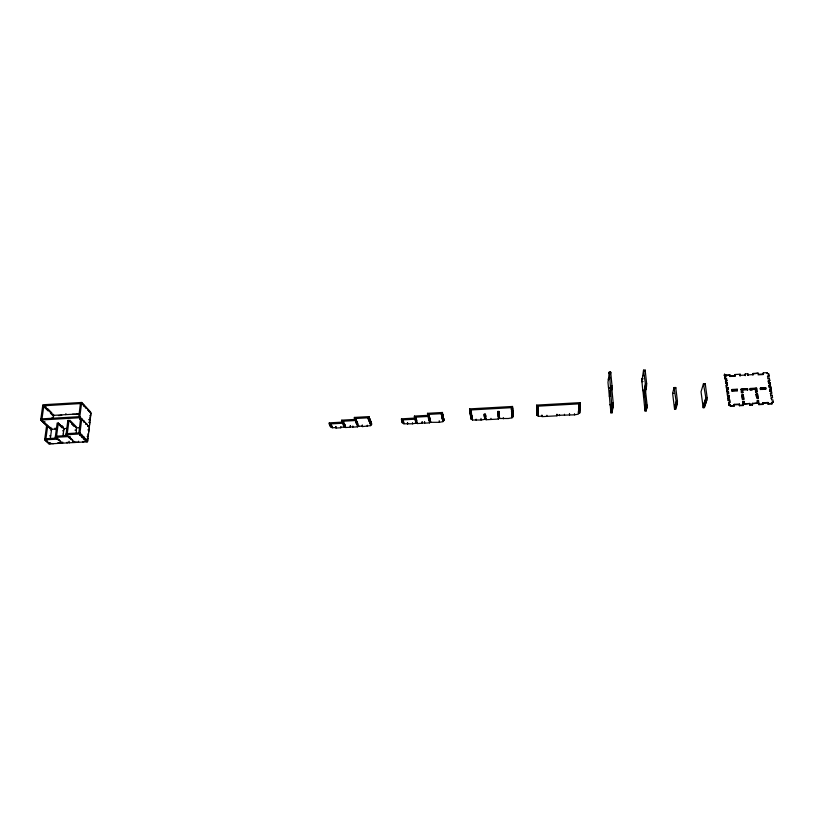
<?xml version="1.0" encoding="UTF-8"?>
<svg xmlns="http://www.w3.org/2000/svg" width="814" height="814" viewBox="0 0 814 814"><rect width="100%" height="100%" fill="white"/><g stroke="black" fill="none" stroke-linecap="round" stroke-linejoin="round"><path stroke-width="1.22" d="M541.921 415.516L542.002 416.646L557.01 415.822L556.929 414.184M370.858 422.659L370.869 421.54L369.658 421.601L369.648 422.731L370.858 422.659L370.502 421.683L369.291 421.754L368.935 420.777L370.146 420.706L369.79 419.719L368.569 419.79L368.213 417.674L368.203 418.803L369.434 418.732L369.078 416.605L354.375 417.429L354.751 419.556L355.972 419.485L356.359 420.472L341.758 421.286L341.778 420.166L356.379 419.342L356.359 420.472M369.291 421.754L369.291 420.624L370.512 420.563L370.869 421.54M369.434 418.732L369.078 416.605M369.79 419.719L369.8 418.589L368.579 418.661M362.271 424.979L362.454 426.577L370.716 425.63L370.36 424.674L371.571 424.603L371.571 423.483L370.004 423.697L369.658 421.601M370.146 420.706L369.8 418.589M370.502 421.683L370.512 420.563M370.716 425.63L370.716 424.511M370.014 422.578L371.225 422.507L371.571 424.603M367.277 426.312L367.277 425.193M362.454 426.577L362.464 425.468M356.318 422.344L356.308 423.473L357.519 423.402L357.895 424.379L356.685 424.44L356.695 423.321L357.906 423.249M357.132 422.435L357.143 421.306L355.932 421.377L355.922 422.497L357.132 422.435L356.746 421.459L355.535 421.52L355.922 422.497M350.244 425.651L350.224 426.77L352.828 427.116L357.641 426.851L357.651 425.732M362.271 426.098L358.648 426.302L358.659 425.183M352.828 427.116L352.838 425.997M354.751 419.556L354.375 417.429M355.972 419.485L355.993 418.355M345.614 427.513L345.034 424.959L345.614 427.513L350.427 427.248L350.437 426.129M344.607 425.112L344.627 423.992L343.416 424.063L343.406 425.183L344.607 425.112L344.2 424.145L342.999 424.216L343.406 425.183M335.836 426.455L336.029 428.042L340.822 427.777L340.842 426.658M343.793 423.178L343.813 422.049L329.304 422.863L329.283 423.982L343.793 423.178L343.386 422.201L342.175 422.273L341.778 420.166M340.822 427.777L340.618 427.299L344.22 427.106L343.823 425.02M336.029 428.042L336.05 426.933M331.359 425.844L331.379 424.725L330.179 424.796L330.158 425.915L331.359 425.844L330.922 424.888L329.721 424.949L329.304 422.863M335.816 427.564L332.224 427.767L331.786 426.811L330.586 426.872L330.179 424.796M331.786 426.811L331.817 425.691L332.224 427.767M578.347 411.986L578.367 414.133L574.572 414.845L557.02 415.323M578.632 410.083L578.601 407.906L578.632 410.083L579.904 410.012L578.5 412.118L579.761 412.047L579.67 410.907L578.408 410.978L578.5 412.118M578.764 408.028L578.662 406.878L579.944 406.807L580.036 407.956L578.764 408.028L578.825 406.99L580.107 406.919L580.179 405.881L580.077 404.731L578.795 404.802L578.866 403.754L578.896 405.952L580.179 405.881M578.896 405.952L578.958 404.914L580.24 404.843L580.219 402.635L536.721 405.097L536.975 415.425L538.227 415.354L538.247 416.361L541.992 416.147L541.921 415.018M579.67 410.907L579.7 413.054L578.439 413.125M579.741 409.89L579.802 408.862L578.54 408.933M580.077 404.731L580.107 406.919M580.219 402.635L580.24 404.843M579.7 413.054L579.761 412.047M578.693 409.055L579.965 408.984L580.036 407.956M609.676 378.652L608.414 378.724L607.977 382.458L608.516 388.024L609.767 387.952M608.414 378.724L608.526 379.843L609.177 372.191L610.693 372.151L612.016 385.795L611.731 390.16M610.693 372.151L610.561 373.25L609.289 373.321L609.411 372.222L611.752 406.176L613.034 406.105L613.196 402.869L611.752 387.952M90.171 420.105L89.988 417.49L90.425 417.958M46.744 424.582L44.648 439.855L49.023 443.915L87.566 441.788L91.066 412.617L81.685 402.452L42.837 404.762L40.7 420.004L46.602 425.671L47.731 425.6L45.93 438.695M608.516 388.024L609.828 387.433M87.098 408.313L87.851 410.348L87.983 409.269M88.868 410.236L89.621 412.26L89.754 411.182L88.624 411.253M86.121 440.303L85.989 441.402L82.57 441.585L83.018 442.043M78.612 441.198L78.47 442.287L74.603 442.033M86.437 441.849L85.083 440.496L86.223 440.425L86.355 439.336L85.46 438.42L85.328 439.519L84.188 439.58L83.282 438.675L84.422 438.604L84.554 437.505L83.649 436.589L83.516 437.688L82.367 437.759L81.451 436.833L82.611 436.772L82.743 435.663L81.827 434.737L81.695 435.846L80.535 435.907L79.619 434.981L79.752 433.872M87.566 441.788L79.853 433.984L81.756 418.569L82.672 419.525L82.529 420.614L79.782 417.745L40.7 420.004M83.262 405.464L84.402 405.403L84.269 406.481L83.506 404.426L82.356 404.487M610.571 396.357L609.381 395.909L610.124 404.884L611.385 404.823M76.516 426.821L76.292 432.682M78.765 416.707L80.403 403.612M81.624 419.658L80.474 419.729L79.548 418.772L81.685 402.452M78.836 432.946L80.474 419.729M79.904 426.628L79.772 427.706L76.374 427.899L68.987 420.39L67.837 420.462L65.995 434.768L67.888 436.619M72.853 423.087L72.711 424.175L71.571 424.236M73.769 424.023L73.636 425.112L72.497 425.173M74.685 424.959L74.552 426.037L73.413 426.109M75.468 426.974L75.6 425.885M610.124 404.884L611.456 404.304M67.084 434.584L66.941 435.694L69.037 436.558L55.26 437.322L57.163 423.077L58.303 423.005L64.428 429.059M67.287 433.597L68.987 420.39M69.923 421.347L70.065 420.248M68.824 437.535L70.91 438.39L68.824 437.535L68.966 436.436M70.859 422.293L71.001 421.194M69.394 442.796L69.068 441.249M69.973 437.474L70.116 436.375M71.785 423.229L71.927 422.14M62.973 436.182L63.96 428.602L67.348 428.408M65.781 414.652L65.924 413.583M62.729 442.073L62.597 443.172L61.182 441.819L60.043 441.88L61.457 443.233M63.584 435.551L63.4 432.926M612.25 410.103L612.159 412.769L610.887 412.84L611.375 407.102L611.487 408.252L612.759 408.18L612.922 404.955L613.034 406.105M611.487 408.252L611.64 405.026L611.752 406.176M62.23 425.671L62.088 426.75L60.958 426.821M63.166 426.597L63.024 427.676L61.895 427.747M612.108 411.121L612.159 412.769M56.37 437.138L56.227 438.247L58.333 439.092L44.648 439.855M56.553 436.162L58.303 423.005M57.519 437.077L57.184 439.163L55.26 437.322M612.759 408.18L612.647 407.031L612.494 410.225L610.978 410.175M51.73 428.225L50.407 437.963L50.885 438.42M53.612 414.295L53.175 417.501L52.055 417.562M50.295 442.765L50.153 443.854L48.708 442.511L47.568 442.572M55.423 429.578L55.098 428.032M45.777 439.672L45.625 440.771L47.731 441.605L46.602 441.676L46.907 439.611M49.654 411.579L49.807 410.5M50.61 412.525L50.763 411.457M51.709 412.413L51.567 413.481L50.448 413.543M50.773 427.309L50.621 428.388L49.491 428.449M49.023 443.915L49.166 442.826M44.953 421.693L44.648 423.799L45.788 423.728L43.671 422.853L43.814 421.764M45.777 423.646L45.625 424.735L46.764 424.664L51.577 429.304L54.955 429.11M47.873 408.587L47.731 409.656L46.602 409.727M48.84 409.544L48.698 410.622L47.568 410.683M42.002 418.844L43.824 405.779L53.938 415.832M42.837 420.818L42.684 421.906L43.824 421.845L41.697 420.96L41.85 419.861L40.853 418.915L79.925 416.646L80.84 417.613L80.708 418.701L79.548 418.772M44.811 406.756L44.953 405.677M45.93 406.644L45.788 407.722L44.648 407.794M643.223 378.815L641.961 378.886L641.676 380.494L641.798 381.613L643.06 381.532M641.961 378.886L642.093 380.006L643.538 370.156L645.156 370.105L646.682 383.781L646.397 387.098L645.105 387.179L644.983 386.029L644.098 392.511L643.976 391.381L644.169 390.323L645.817 405.179L645.533 408.394L646.815 408.323L647.099 405.107L645.451 390.242L645.248 391.31L645.37 392.44L645.655 389.184M641.798 381.613L641.9 381.074L642.785 390.557L644.047 390.486M644.617 371.184L645.156 370.105M642.785 390.557L642.877 390.038L645.024 410.948L646.296 410.877L646.479 408.201M645.105 387.179L645.39 383.862L643.538 370.156M644.373 389.255L645.98 389.255L646.265 385.958L646.397 387.098M645.024 410.948L645.4 407.244L645.533 408.394M646.275 409.228L646.296 410.877M674.572 409.32L672.618 393.396L674.053 387.545L675.752 387.545L677.462 401.333L677.065 404.589L675.762 404.66L675.62 403.51L674.826 406.624L674.572 409.32L675.854 409.249L676.383 405.525L676.515 406.674L674.826 406.624M675.752 387.545L675.488 388.614L675.345 387.474M675.762 404.66L676.159 401.404L674.053 387.545M676.515 406.674L676.648 404.477L675.355 404.548M706.613 400.864L706.46 399.705L705.952 402.981L704.649 403.052L705.148 399.786L705.311 400.946L706.613 400.864L707.132 397.578L705.239 383.709L703.449 383.73L701.037 391.778L703.184 407.733L704.466 407.661L705.128 403.917L705.29 405.067L703.51 405.036L703.184 407.733M704.425 384.737L705.239 383.709M703.51 405.036L704.486 401.892L705.789 401.821L705.952 402.981M705.311 400.946L705.819 397.649L703.449 383.73M705.29 405.067L705.789 401.821M725.243 378.49L726.526 378.408L725.06 379.029L724.582 373.931M725.712 383.526L727.187 382.916L725.712 383.526L725.569 380.738L726.851 380.657L726.526 378.408M725.386 381.278L726.851 380.657M727.187 382.916L727.513 385.175L726.23 385.256L726.373 388.054L727.848 387.444L726.373 388.054M740.14 374.216L740.109 375.885L740.14 374.216L735.001 374.521L734.981 376.18L729.853 376.485L729.873 374.816L723.809 375.173M729.853 376.485L729.873 374.816M727.848 387.444L728.092 389.143L726.617 389.753L726.953 392.022L728.418 391.412L726.953 392.022M728.092 389.143L727.909 389.672L727.655 387.973M728.418 391.412L728.672 393.121L727.197 393.722L727.523 396.001L729.008 395.401L727.523 396.001M735.001 374.521L734.981 376.18M728.672 393.121L728.489 393.65L728.235 391.941M728.184 400.569L729.67 399.969L728.184 400.569L728.042 397.761L729.334 397.69L729.008 395.401M732.04 389.489L732.02 391.158L732.04 389.489L737.199 389.194L737.169 390.862L733.048 391.096M727.858 398.28L729.334 397.69M729.67 399.969L730.005 402.269L728.713 402.34L728.856 405.158L730.341 404.558L728.856 405.158M744.617 403.775L749.826 403.479L744.413 404.293L744.271 401.475L742.968 401.546L743.294 405.514L739.397 405.728L739.417 404.059L734.228 404.344L734.208 406.013L730.321 406.237L730.341 404.558M737.169 390.862L737.199 389.194M745.268 373.921L745.237 375.59L745.268 373.921L747.842 373.768L747.812 375.437L747.842 373.768M734.208 406.013L734.228 404.344M742.164 389.438L742.368 388.899M741.391 392.918L741.076 388.98L747.537 388.604L747.496 390.282L747.537 388.604M742.541 390.038L742.683 392.847L742.541 390.038L747.71 389.743M739.397 405.728L739.417 404.059M743.721 399.705L743.233 394.597L741.93 394.668L742.622 399.247L743.925 399.175L743.233 394.597M752.95 375.142L752.991 373.463L758.139 373.168L758.312 374.287L763.471 373.992L763.288 372.863L767.154 372.639L767.348 373.768L768.63 373.687L769.006 375.946L767.48 376.567L769.006 375.946M743.294 405.514L742.968 401.546M744.413 404.293L744.271 401.475M756.593 388.095L756.918 392.043L756.593 388.095L750.121 388.461L750.091 390.13L752.156 390.018M758.139 373.168L752.777 374.013M755.077 388.705L755.3 388.166M755.473 389.306L755.616 392.114L755.473 389.306L750.294 389.601M772.171 395.278L770.634 395.879L772.171 395.278L772.547 397.578L771.245 397.649L771.621 399.949L772.924 399.878L773.3 402.177L771.998 402.248L771.947 403.927L768.029 404.141L768.07 402.472L762.85 402.757L762.81 404.436L758.902 404.65L758.577 400.671L757.274 400.742L757.641 403.052L752.421 403.337L752.39 405.016L749.786 405.158L749.826 403.479M763.288 372.863L763.247 374.542L758.099 374.837M752.39 405.016L752.421 403.337M756.338 396.683L755.972 394.403L757.488 393.793L758.21 398.382L756.918 398.453L756.196 393.864M757.997 398.901L757.488 393.793M760.48 387.871L760.439 389.54L760.48 387.871L765.669 387.576L765.628 389.255L761.477 389.489M766.93 373.188L767.154 372.639M757.274 400.742L757.061 401.271L758.577 400.671M768.63 373.687L768.772 376.485M757.641 403.052L752.207 403.856M768.589 383.343L768.223 381.084L769.515 381.003L769.372 378.205L768.08 378.276L767.714 376.017M765.628 389.255L765.669 387.576M768.223 381.084L769.739 380.464L769.372 378.205M769.515 381.003L769.739 380.464M769.189 385.083L769.24 387.322L769.189 385.083L770.492 385.002L770.115 382.733L768.823 382.804L768.447 380.545M770.115 382.733L770.258 385.541L768.955 385.612M762.81 404.436L762.85 402.757M770.258 385.541L770.492 385.002M769.841 389.061L769.891 391.31L769.841 389.061L771.143 388.99L770.766 386.711L769.464 386.782M770.766 386.711L770.909 389.53L769.606 389.601M770.909 389.53L771.143 388.99M770.115 390.771L771.418 390.7L771.56 393.518L770.258 393.589M771.56 393.518L771.418 390.7M768.029 404.141L768.07 402.472M772.547 397.578L771.011 398.178M771.947 403.927L771.998 402.248M773.3 402.177L771.764 402.777M42.684 405.85L82.601 403.439L82.458 404.527L81.553 403.541M45.625 408.76L46.754 408.699M84.168 406.44L85.307 406.379L86.07 408.425L86.203 407.346L85.063 407.407M608.546 377.645L609.808 377.574M642.551 375.651L643.823 375.569M51.394 414.489L52.523 414.428M729.69 375.356L725.854 375.58L726.037 375.04L726.2 376.16L724.735 376.78L725.06 379.029M52.35 415.435L79.253 413.858M730.046 375.936L735.174 375.641M740.302 375.346L745.441 375.04M748.015 374.888L753.164 374.593L752.991 373.463M58.405 415.578L61.762 415.384L61.294 414.906M89.56 415.883L90.68 415.822L90.507 413.207L90.944 413.685M610.734 385.867L612.016 385.795M645.39 383.862L646.682 383.781M610.602 386.945L611.884 386.874M645.187 384.951L646.479 384.869M767.856 378.825L769.149 378.744M610.714 388.095L611.996 388.013M645.309 386.09L646.601 386.019M610.581 389.163L611.863 389.092M88.604 419.709L89.733 419.637M644.902 388.247L646.194 388.176M58.12 424.013L59.259 423.952M88.787 422.324L89.916 422.263L89.469 421.794L89.652 424.409M644.495 390.394L645.777 390.323M59.066 424.959L60.205 424.888M644.301 391.453L645.573 391.381M47.568 426.597L48.698 426.536M60.012 425.885L61.152 425.824M48.535 427.523L49.664 427.462M672.618 393.396L673.9 393.325M731.847 390.018L737.006 389.733M740.872 389.509L747.323 389.143M749.908 389L756.379 388.624M760.256 388.41L765.445 388.115M732.203 390.628L737.372 390.333M760.663 389.011L765.852 388.716M50.376 429.914L51.506 429.843M643.559 396.235L644.83 396.164M643.467 396.754L644.729 396.683M62.556 430.83L63.675 430.769M74.969 430.128L76.109 430.057M741.585 392.389L742.877 392.317M755.83 391.585L757.132 391.514M87.871 429.884L89.011 429.812L88.563 429.354L88.746 431.98M469.576 408.893L512.494 406.461L513.186 416.748L511.945 416.819L512.016 417.806L508.333 418.508L499.603 418.498L499.511 417.511L498.27 417.572L498.412 419.057L486.06 419.739L485.866 418.264L484.635 418.335L484.757 419.322L481.115 420.014L472.415 420.004L472.262 419.017L471.031 419.088L470.879 418.101L472.11 418.03L472.069 416.9L471.652 415.038L470.411 415.099L470.207 412.963L471.459 412.891L471.031 410.989L469.78 411.06L469.576 408.893L469.78 411.06M469.617 410.032L512.555 407.611M536.792 406.247L580.311 403.795M771.794 392.989L770.492 393.06L770.868 395.35M741.727 395.197L743.029 395.126M755.972 394.403L757.274 394.322M66.138 433.659L79.986 432.875L80.912 433.811L80.769 434.92L79.619 434.981M429.263 416.392L429.232 415.262L414.418 416.086L414.438 417.226L429.263 416.392L429.019 415.394L427.777 415.466L427.513 413.319L442.429 412.474L442.674 414.621L441.432 414.692L441.402 413.553L441.646 415.7L442.887 415.628L443.101 416.626L441.86 416.697L442.073 417.694L443.315 417.623L443.518 418.62L442.287 418.681L442.256 417.551L442.501 419.678L443.905 419.464L443.701 418.477L442.47 418.549M470.095 413.085L469.892 410.928L471.143 410.856L471.194 412.006L469.932 412.077L470.095 413.085L471.347 413.013L471.499 414.031L470.248 414.102M512.637 408.526L511.375 408.597L511.436 409.747L512.698 409.676M538.023 407.092L536.762 407.173L536.894 411.385L538.156 411.314L538.176 412.332L536.914 412.403M611.914 402.94L613.196 402.869M705.819 397.649L707.132 397.578M512.627 408.648L511.365 408.72L511.436 409.747M611.772 403.988L613.064 403.917M705.484 398.718L706.796 398.646M65.995 434.768L79.853 433.984M354.365 418.569L369.068 417.745M427.533 414.458L442.46 413.614L442.674 414.621M536.833 408.313L538.105 408.241L538.085 407.214L536.813 407.285L536.721 405.097M49.573 435.856L50.702 435.795M55.413 436.223L66.88 435.582M441.615 414.56L442.857 414.489L443.101 416.626M536.802 409.228L538.064 409.157L538.176 412.332M676.159 401.404L677.462 401.333M536.853 409.34L538.125 409.269L538.135 410.297L536.874 410.368L538.085 410.175L538.105 411.192L536.843 411.263L536.955 414.428M611.884 405.138L613.176 405.067M705.636 399.878L706.949 399.806M368.935 419.648L370.156 419.576M441.829 415.567L443.07 415.496M611.507 406.064L612.789 405.993M675.895 402.462L677.187 402.391M499.023 412.484L498.921 411.467L497.669 411.538L497.771 412.556L499.023 412.484L498.972 411.345M512.494 406.461L512.769 410.694L511.507 410.765L511.589 411.782L512.84 411.711M44.801 438.756L56.064 438.136M87.088 436.396L88.227 436.335L88.044 433.699L88.482 434.157M401.475 418.834L416.188 418.009L416.208 419.139L401.475 419.963L401.475 418.834L401.76 419.81M443.518 418.62L443.284 416.493L442.043 416.565L442.073 417.694M512.922 412.596L511.67 412.667L511.731 413.807L512.983 413.736M645.817 405.179L647.099 405.107M414.438 417.226L416.208 419.139M512.912 412.729L511.66 412.8L511.731 413.807M611.619 407.214L612.901 407.142M676.037 403.612L677.329 403.541M704.975 401.994L706.277 401.923M536.864 412.281L538.115 412.21M645.614 406.217L646.896 406.145M704.161 402.95L705.463 402.869M428.51 418.447L429.741 418.386L429.711 417.246L428.479 417.317L428.51 418.447L428.266 417.46L429.497 417.389L429.741 418.386M470.207 412.963L470.563 416.107L471.805 416.035M485.5 415.272L484.249 415.344L484.116 414.336L485.368 414.265L485.5 415.272L485.449 414.133L484.198 414.204L484.503 417.338L485.744 417.267L485.571 415.14L485.693 416.137L484.452 416.208L484.33 415.211M497.975 414.58L499.216 414.509L499.165 413.37L497.914 413.441L497.975 414.58L497.873 413.573L499.124 413.502L499.216 414.509M402.055 420.797L403.276 420.726L403.286 421.856L402.065 421.917L402.055 420.797L402.36 422.893L403.581 422.822L403.866 423.799L412.515 423.809L412.505 422.69M429.955 418.243L430.209 420.36L428.988 420.421L428.724 418.315L428.968 419.291L430.189 419.23M472.069 416.9L470.838 416.961L471.031 419.088M513.054 414.611L511.813 414.682L511.874 415.822L513.125 415.618M536.884 413.288L538.135 413.217L538.247 416.361M415.242 420.187L416.473 420.126L416.727 421.103L415.506 421.174L415.221 419.068M428.744 419.444L429.975 419.373M470.563 416.107L472.11 418.03M484.381 416.341L485.622 416.269L485.744 417.267M513.054 414.743L511.803 414.814L511.874 415.822M536.935 413.42L538.196 413.349L538.217 414.357L536.904 414.295L536.975 415.425M611.355 409.279L612.627 409.208M645.736 407.356L647.018 407.285M675.498 405.708L676.79 405.637M704.324 404.1L705.616 404.029M742.765 402.065L744.067 401.994M499.409 416.514L499.318 415.506L498.066 415.578L498.168 416.575L499.409 416.514L499.358 415.374M345.014 426.078L343.813 426.139L344.22 427.106M443.905 419.464L443.935 420.584L442.714 420.655L442.918 421.632L439.357 422.324L430.687 422.313L430.453 421.337L429.222 421.408L429.578 422.873L424.694 423.138L422.13 422.792L422.12 421.662M611.09 411.314L612.352 411.243M645.329 409.422L646.611 409.35M674.969 407.773L676.251 407.702M703.662 406.186L704.955 406.115M734.035 404.863L739.224 404.578M762.626 403.286L767.846 402.991M49.674 443.406L53.541 443.671M60.989 442.785L57.591 442.969L58.069 443.416M68.925 442.348L66.656 442.47L67.124 442.918M416.025 421.998L416.035 423.127L412.515 423.809M730.504 405.718L734.401 405.494M739.59 405.209L743.497 404.996M749.999 404.629L752.604 404.487M759.126 404.131L763.033 403.917M768.263 403.622L772.181 403.408M416.035 423.127L415.771 422.151L416.992 422.079L417.389 423.545L422.263 423.27L422.242 422.151M73.932 442.541L72.548 441.188L73.687 441.127L75.061 442.48M67.837 420.462L68.783 421.408M87.698 440.689L87.515 438.054L87.963 438.512M72.507 414.255L77.452 414.468L77.004 413.99M89.204 428.195L89.021 425.569L89.459 426.027M329.283 423.982L329.721 424.949M330.158 425.915L330.586 426.872M341.758 421.286L342.175 422.273M356.308 423.473L356.685 424.44M357.641 426.851L357.071 425.407L358.272 425.335L358.648 426.302M368.203 418.803L368.569 419.79M369.648 422.731L370.004 423.697M371.225 422.507L371.571 423.483M401.475 419.963L403.286 421.856M402.065 421.917L402.36 422.893M414.418 416.086L414.702 418.213M427.513 413.319L427.777 415.466M429.232 415.262L428.998 414.255L429.019 415.394M441.432 414.692L441.646 415.7M442.287 418.681L442.501 419.678M443.935 420.584L443.701 418.477M758.353 401.2L758.902 404.65M469.892 410.928L470.054 411.945M749.613 404.009L749.786 405.158M741.9 396.347L742.419 399.776M726.342 378.948L726.668 381.196M727.004 383.455L727.329 385.714M728.815 395.93L729.151 398.209M729.476 400.498L729.812 402.788M730.148 405.087L730.321 406.237M725.569 380.738L725.905 382.987M726.23 385.256L726.556 387.515M726.8 389.214L727.136 391.493M727.38 393.193L727.716 395.472M728.042 397.761L728.377 400.05M728.713 402.34L729.039 404.639M704.486 401.892L704.649 403.052M676.922 403.439L677.065 404.589M645.858 388.115L645.98 389.255M645.044 392.368L645.166 393.498M646.682 407.173L646.815 408.323M610.561 373.25L610.449 372.12L610.429 374.348M609.177 372.191L609.289 373.321M608.577 387.505L609.32 396.428M610.195 404.375L610.887 412.84M579.873 407.834L579.965 408.984M579.802 408.862L579.833 411.029M574.481 413.716L574.572 414.845M569.474 413.492L569.546 415.13M564.438 414.265L564.529 415.405M559.432 414.55L559.513 415.679M556.918 414.682L557.01 415.822M546.916 415.242L546.998 416.371M538.013 406.064L538.105 408.241M512.779 410.571L513.186 416.748M511.955 416.676L512.016 417.806M511.518 410.643L511.589 411.782M503.317 417.653L503.367 418.783M499.552 417.368L499.603 418.498M498.361 417.928L498.412 419.057M498.117 415.445L498.168 416.575M497.71 411.416L497.771 412.556M490.944 418.345L490.995 419.475M486.009 418.62L486.06 419.739M484.706 418.193L484.757 419.322M484.452 416.208L484.503 417.338M481.003 418.396L481.115 420.014M476.139 419.159L476.19 420.289M472.374 418.874L472.415 420.004M471.957 417.033L471.764 414.896L470.523 414.967L470.726 417.104M471.306 411.874L471.499 414.031M443.284 416.493L443.315 417.623M442.857 414.489L442.887 415.628M442.897 420.512L442.918 421.632M442.429 412.474L442.46 413.614M439.224 420.716L439.357 422.324M430.657 421.194L430.687 422.313M429.558 421.744L429.578 422.873M428.968 419.291L428.988 420.421M424.552 421.53L424.694 423.138M417.368 422.425L417.389 423.545M416.727 421.103L416.717 419.973L415.496 420.044L415.506 421.174M407.641 422.965L407.651 424.084M407.499 422.476L407.509 423.595M403.866 423.799L403.571 421.703L403.581 422.822M85.378 422.364L86.152 424.399L85.378 422.364M87.179 424.247L87.932 426.261L87.179 424.247M83.577 420.472L83.445 421.571L84.351 422.517L84.483 421.418L83.577 420.472M609.696 394.383L609.676 396.56L609.696 394.383M609.951 392.287L609.93 394.464L609.951 392.287M610.205 390.16L610.185 392.358L610.205 390.16M643.772 392.44L643.701 394.617L643.772 392.44M59.28 440.008L58.14 440.069L60.236 440.913L59.28 440.008M71.835 439.306L70.696 439.367L72.761 440.221L71.835 439.306"/></g></svg>
